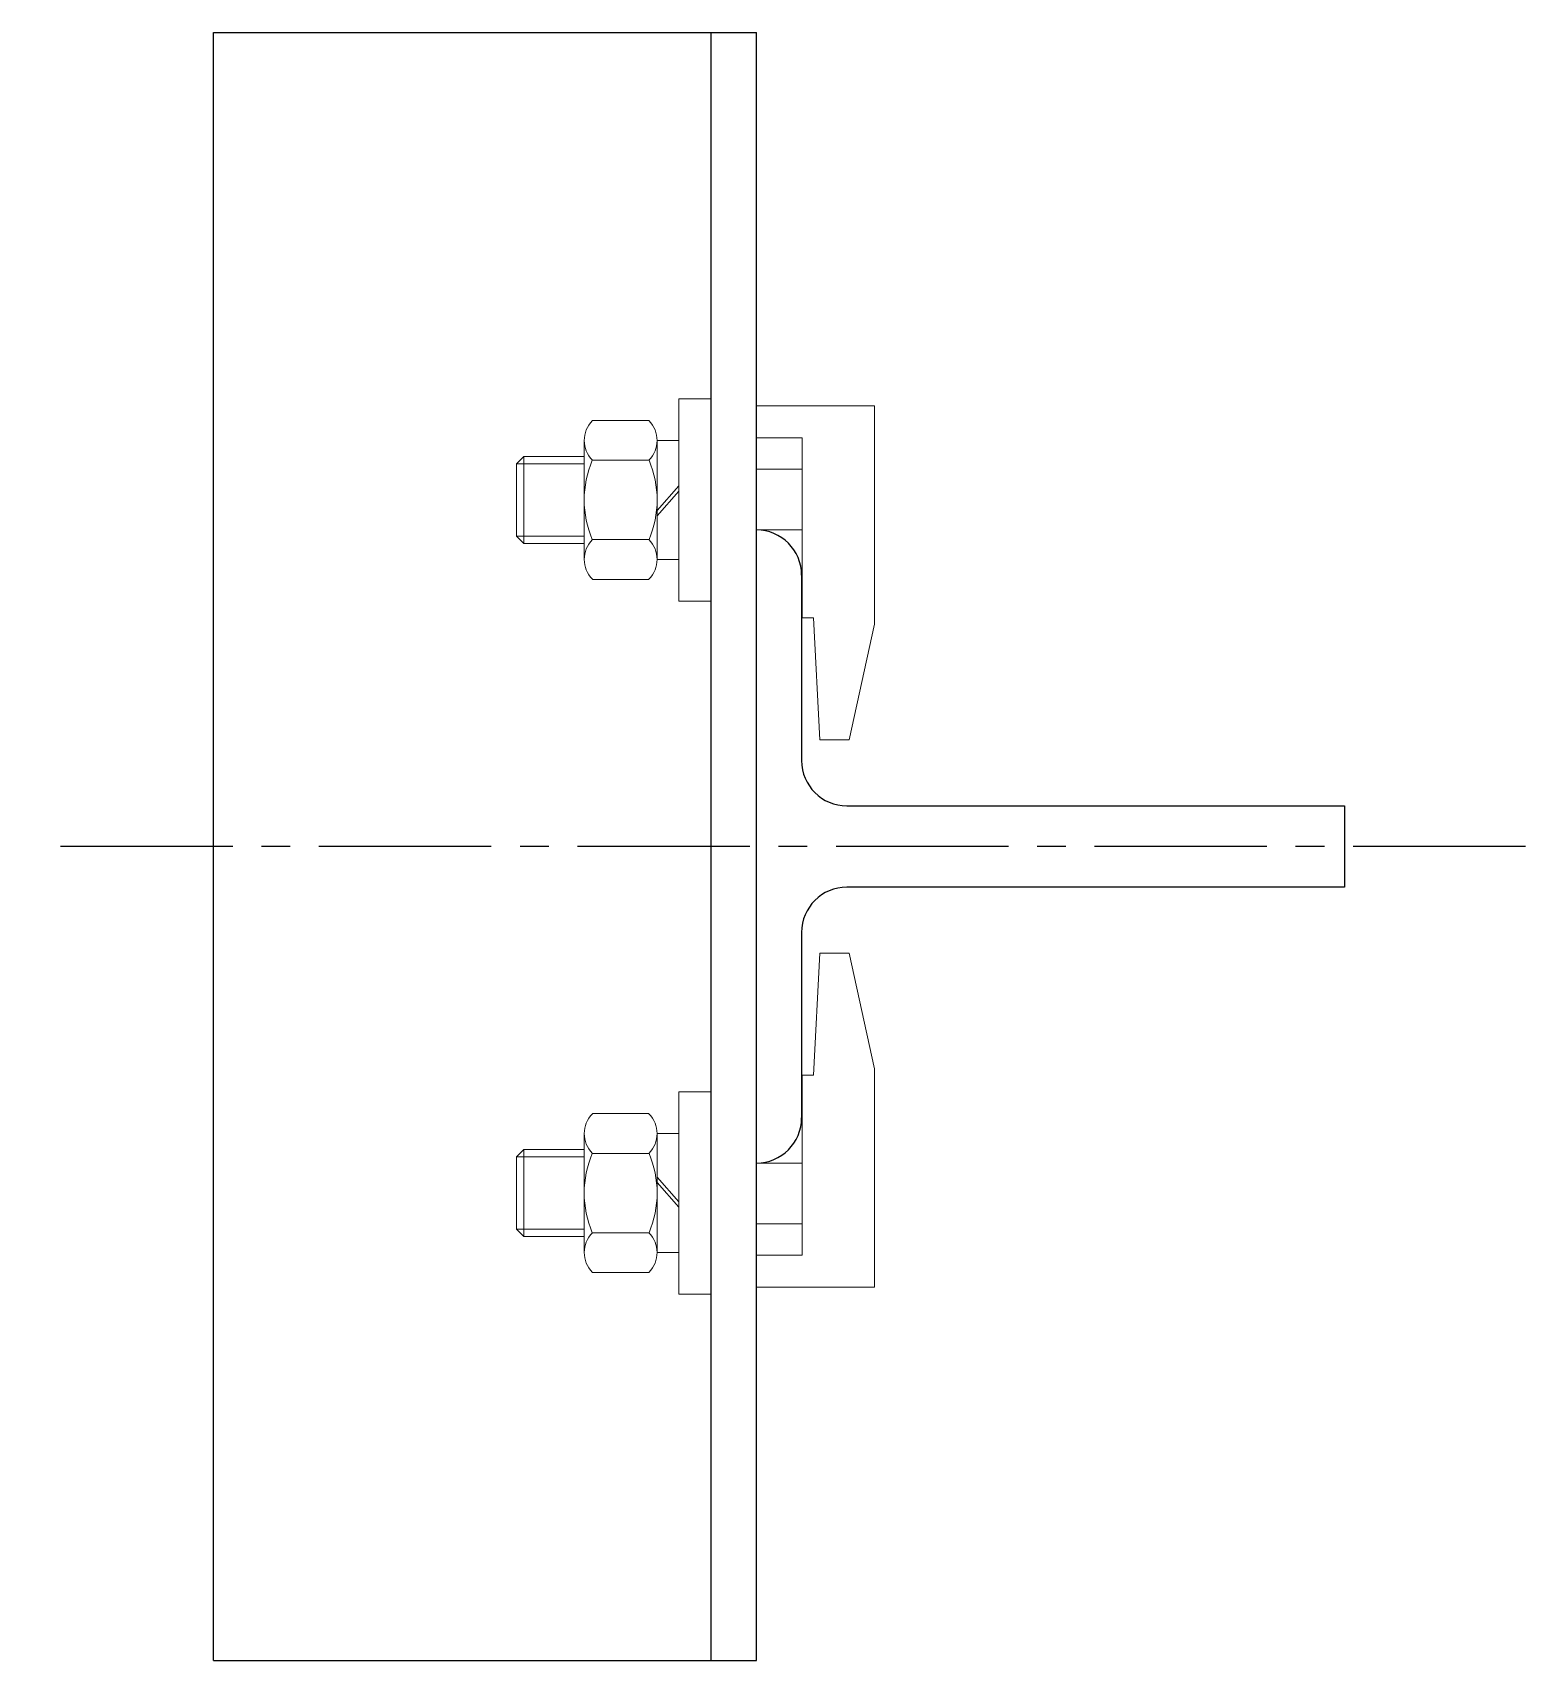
# Model space of a CAD drawing. Header units: millimetres. Extents: x -145 to 20, y -90 to 90.
import ezdxf

# ---------------------------------------------------------------- set-up
doc = ezdxf.new("R2010")
doc.units = ezdxf.units.MM
doc.linetypes.add('CENTER2', pattern=[28.575, 19.05, -3.175, 3.175, -3.175])
doc.linetypes.add('CENTERX2', pattern=[4, 2.5, -0.5, 0.5, -0.5])
for name, color, linetype in [('EKSEN', 253, 'CENTERX2'), ('KABİN', 7, 'Continuous'), ('KONSOL-TIRNAK grubu', 242, 'Continuous')]:
    doc.layers.add(name, color=color, linetype=linetype)

msp = doc.modelspace()

# ---------------------------------------------------------------- linework, layer by layer
at = {"color": 4}
for p, q in [((-65, -35), (-65, 35)), ((-65, 35), (-65, 35)), ((-60, 30), (-60, 9.5)), ((-55, 4.5), (0, 4.5)), ((0, 4.5), (0, -4.5)), ((0, -4.5), (-55, -4.5)), ((-60, -9.5), (-60, -30))]:
    msp.add_line(p, q, dxfattribs=at)
for centre, start, end in [((-65, 30), 0, 90), ((-55, 9.5), 180, 270), ((-55, -9.5), 90, 180), ((-65, -30), 270, 360)]:
    msp.add_arc(centre, 5, start, end, dxfattribs=at)
at = {"layer": 'KABİN', "lineweight": 20}
for p, q in [((-51.96, 48.74), (-65, 48.74)), ((-51.96, 24.6), (-51.96, 48.74)), ((-59.94, 45.18), (-65, 45.18)), ((-59.94, 25.29), (-59.94, 45.18)), ((-59.94, 41.72), (-65, 41.72)), ((-59.94, 35), (-65, 35)), ((-59.94, 25.29), (-58.67, 25.29)), ((-57.97, 11.78), (-58.67, 25.29)), ((-54.76, 11.78), (-51.96, 24.6)), ((-57.97, 11.78), (-54.76, 11.78)), ((-57.97, -11.78), (-58.67, -25.29)), ((-57.97, -11.78), (-54.76, -11.78)), ((-54.76, -11.78), (-51.96, -24.6)), ((-51.96, -24.6), (-51.96, -48.74)), ((-59.94, -25.29), (-59.94, -45.18)), ((-59.94, -25.29), (-58.67, -25.29)), ((-59.94, -35), (-65, -35)), ((-59.94, -41.72), (-65, -41.72)), ((-59.94, -45.18), (-65, -45.18)), ((-51.96, -48.74), (-65, -48.74))]:
    msp.add_line(p, q, dxfattribs=at)
at = {"layer": 'KONSOL-TIRNAK grubu'}
msp.add_line((-65, -90), (-65, 90), dxfattribs=at)

# ---------------------------------------------------------------- wipeouts: each hides what was drawn before it
msp.add_wipeout([(-70, -90), (-125, -90), (-125, 90), (-70, 90)])

# ---------------------------------------------------------------- next in the draw order: linework, layer by layer
at = {"layer": 'EKSEN', "linetype": 'CENTER2'}
msp.add_line((20, 0), (-145, 0), dxfattribs=at)
at = {"layer": 'KABİN', "lineweight": 20}
for p, q in [((-73.57, 49.5), (-70, 49.5)), ((-73.57, 49.5), (-73.57, 38.32)), ((-76.87, 47.1), (-83.13, 47.1)), ((-84.02, 44.9), (-84.02, 38.32)), ((-75.97, 44.9), (-73.57, 44.9)), ((-75.97, 44.9), (-75.97, 38.32)), ((-91.51, 42.32), (-90.71, 43.12)), ((-91.51, 38.32), (-91.51, 42.32)), ((-91.51, 42.32), (-84.02, 42.32)), ((-90.71, 43.12), (-84.02, 43.12)), ((-90.71, 43.12), (-90.71, 38.32)), ((-76.87, 42.71), (-83.13, 42.71)), ((-73.57, 39.89), (-75.97, 37.17)), ((-91.51, 38.32), (-91.51, 34.32)), ((-90.71, 33.52), (-90.71, 38.32)), ((-84.02, 31.74), (-84.02, 38.32)), ((-73.57, 39.29), (-75.97, 36.56)), ((-75.97, 31.74), (-75.97, 38.32)), ((-73.57, 27.14), (-73.57, 38.32)), ((-91.51, 34.32), (-84.02, 34.32)), ((-91.51, 34.32), (-90.71, 33.52)), ((-90.71, 33.52), (-84.02, 33.52)), ((-76.87, 33.93), (-83.13, 33.93)), ((-75.97, 31.74), (-73.57, 31.74)), ((-76.87, 29.54), (-83.13, 29.54)), ((-73.57, 27.14), (-70, 27.14)), ((-73.57, -27.14), (-73.57, -38.32)), ((-73.57, -27.14), (-70, -27.14)), ((-76.87, -29.54), (-83.13, -29.54)), ((-84.02, -31.74), (-84.02, -38.32)), ((-75.97, -31.74), (-73.57, -31.74)), ((-75.97, -31.74), (-75.97, -38.32)), ((-91.51, -34.32), (-90.71, -33.52)), ((-90.71, -33.52), (-90.71, -38.32)), ((-90.71, -33.52), (-84.02, -33.52)), ((-76.87, -33.93), (-83.13, -33.93)), ((-91.51, -34.32), (-84.02, -34.32)), ((-91.51, -38.32), (-91.51, -34.32)), ((-73.57, -39.29), (-75.97, -36.56)), ((-73.57, -39.89), (-75.97, -37.17)), ((-91.51, -38.32), (-91.51, -42.32)), ((-90.71, -43.12), (-90.71, -38.32)), ((-84.02, -44.9), (-84.02, -38.32)), ((-75.97, -44.9), (-75.97, -38.32)), ((-73.57, -49.5), (-73.57, -38.32)), ((-91.51, -42.32), (-90.71, -43.12)), ((-91.51, -42.32), (-84.02, -42.32)), ((-90.71, -43.12), (-84.02, -43.12)), ((-76.87, -42.71), (-83.13, -42.71)), ((-75.97, -44.9), (-73.57, -44.9)), ((-76.87, -47.1), (-83.13, -47.1)), ((-73.57, -49.5), (-70, -49.5))]:
    msp.add_line(p, q, dxfattribs=at)
for centre, radius, start, end in [((-80.88, 44.9), 3.14, 135.7033, 224.2967), ((-79.12, 44.9), 3.14, 315.7033, 44.2967), ((-72.8, 38.32), 11.23, 156.9925, 203.0075), ((-87.2, 38.32), 11.23, 336.9925, 23.0075), ((-80.88, 31.74), 3.14, 135.7033, 224.2967), ((-79.12, 31.74), 3.14, 315.7033, 44.2967), ((-80.88, -31.74), 3.14, 135.7033, 224.2967), ((-79.12, -31.74), 3.14, 315.7033, 44.2967), ((-72.8, -38.32), 11.23, 156.9925, 203.0075), ((-87.2, -38.32), 11.23, 336.9925, 23.0075), ((-80.88, -44.9), 3.14, 135.7033, 224.2967), ((-79.12, -44.9), 3.14, 315.7033, 44.2967)]:
    msp.add_arc(centre, radius, start, end, dxfattribs=at)
at = {"layer": 'KONSOL-TIRNAK grubu', "linetype": 'ByBlock'}
msp.add_line((-125, -90), (-125, 90), dxfattribs=at)
at = {"layer": 'KONSOL-TIRNAK grubu'}
for p, q in [((-125, 90), (-65, 90)), ((-70, -90), (-70, 90)), ((-125, -90), (-65, -90))]:
    msp.add_line(p, q, dxfattribs=at)

doc.saveas('drawing.dxf')
